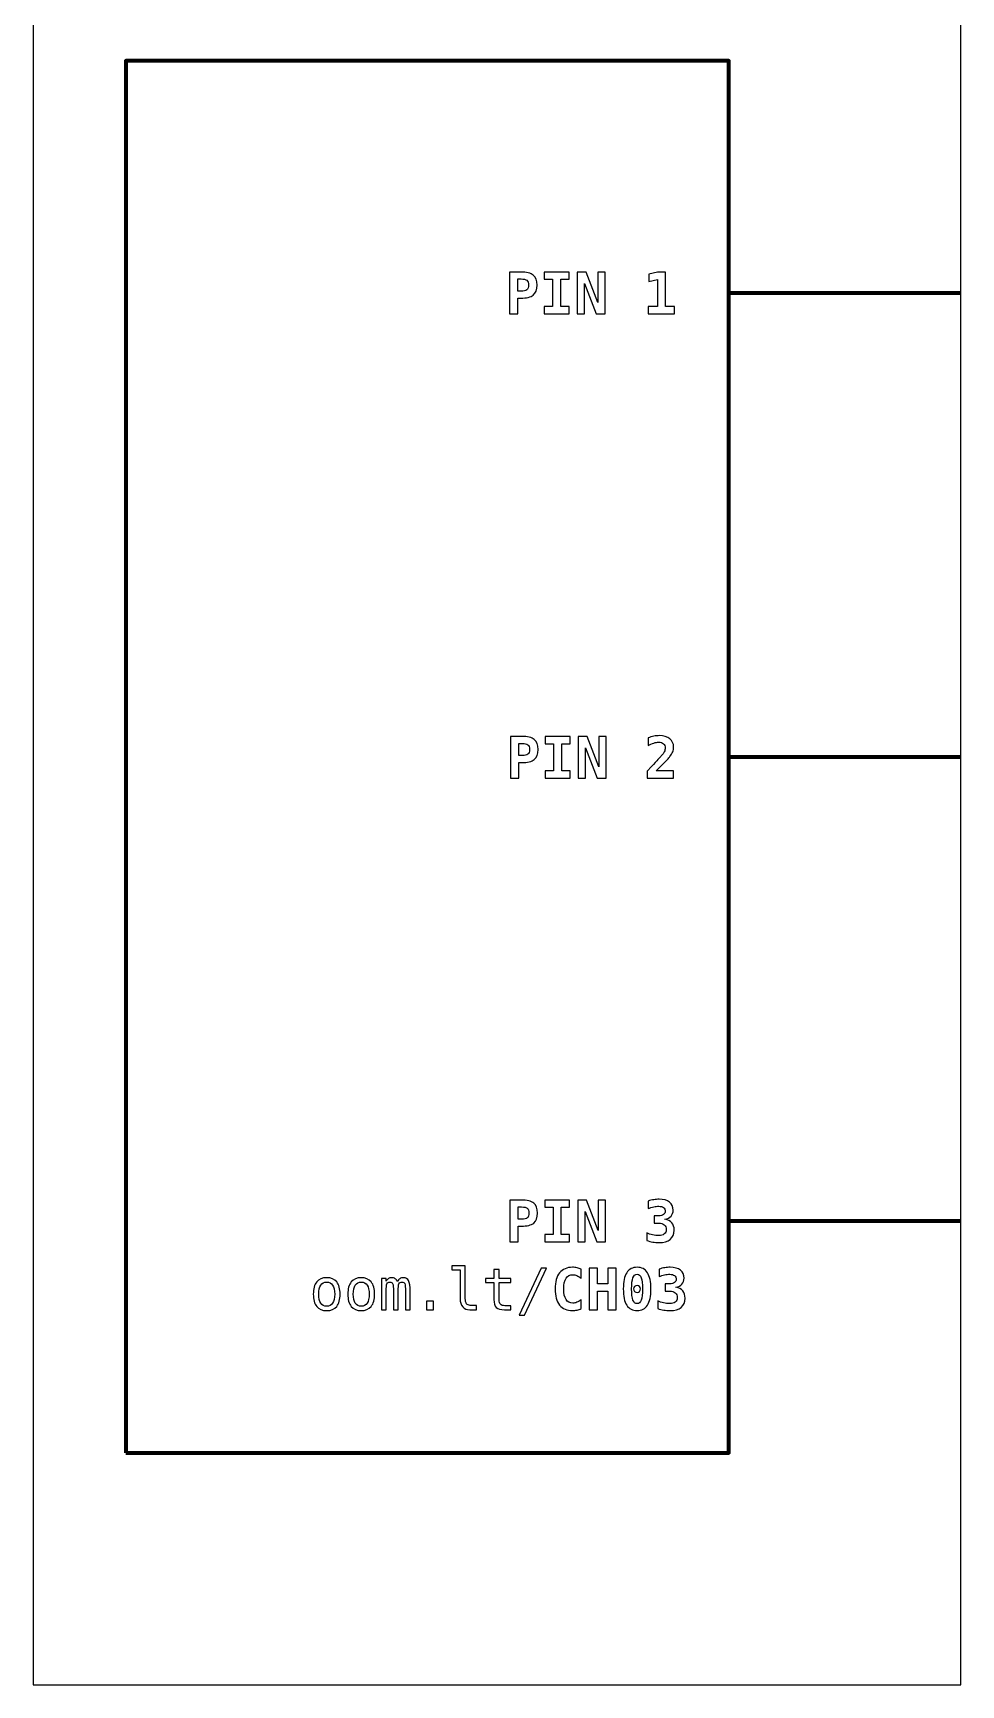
# Model space of a CAD drawing. Header units: centimetres. Extents: x -11.5 to -9.5, y -16.85 to -10.85.
# Drawn here: x -11.5 to -9.5, y -16.85 to -13.29 of the extents above; entities that cross this region are included whole.
import ezdxf

# ---------------------------------------------------------------- set-up
doc = ezdxf.new("R2010")
doc.units = ezdxf.units.CM
doc.header["$MEASUREMENT"] = 0
doc.layers.add('Layer 1', color=7, linetype='Continuous')

msp = doc.modelspace()

# ---------------------------------------------------------------- linework, layer by layer
at = {"layer": 'Layer 1', "color": 7}
msp.add_lwpolyline([(-11.5, -16.85), (-9.5, -16.85), (-9.5, -10.85), (-11.5, -10.85), (-11.5, -16.85)], close=True, dxfattribs=at)
at = {"layer": 'Layer 1', "color": 7, "lineweight": 100}
msp.add_lwpolyline([(-11.3, -16.35), (-10, -16.35), (-10, -13.35), (-11.3, -13.35), (-11.3, -16.35)], close=True, dxfattribs=at)
at = {"layer": 'Layer 1', "color": 250}
for points, knots in [([(-10.47311, -13.80498), (-10.47311, -13.80498), (-10.44868, -13.80498), (-10.44868, -13.80498), (-10.44868, -13.80498), (-10.43627, -13.80498), (-10.42734, -13.80718), (-10.42189, -13.81161), (-10.42189, -13.81161), (-10.41643, -13.81603), (-10.41372, -13.82321), (-10.41372, -13.83313), (-10.41372, -13.83313), (-10.41372, -13.84305), (-10.41643, -13.85023), (-10.42189, -13.85466), (-10.42189, -13.85466), (-10.42734, -13.85908), (-10.43627, -13.86128), (-10.44868, -13.86128), (-10.44868, -13.86128), (-10.44868, -13.86128), (-10.45533, -13.86128), (-10.45533, -13.86128), (-10.45533, -13.86128), (-10.45533, -13.86128), (-10.45533, -13.89499), (-10.45533, -13.89499), (-10.45533, -13.89499), (-10.45533, -13.89499), (-10.47311, -13.89499), (-10.47311, -13.89499), (-10.47311, -13.89499), (-10.47311, -13.89499), (-10.47311, -13.80498), (-10.47311, -13.80498)], [0, 0, 0, 0, 0.1111111, 0.1111111, 0.1111111, 0.1111111, 0.2222222, 0.2222222, 0.2222222, 0.2222222, 0.3333333, 0.3333333, 0.3333333, 0.3333333, 0.4444444, 0.4444444, 0.4444444, 0.4444444, 0.5555556, 0.5555556, 0.5555556, 0.5555556, 0.6666667, 0.6666667, 0.6666667, 0.6666667, 0.7777778, 0.7777778, 0.7777778, 0.7777778, 0.8888889, 0.8888889, 0.8888889, 0.8888889, 1, 1, 1, 1]), ([(-10.39818, -13.82066), (-10.39818, -13.82066), (-10.39818, -13.80498), (-10.39818, -13.80498), (-10.39818, -13.80498), (-10.39818, -13.80498), (-10.34459, -13.80498), (-10.34459, -13.80498), (-10.34459, -13.80498), (-10.34459, -13.80498), (-10.34459, -13.82066), (-10.34459, -13.82066), (-10.34459, -13.82066), (-10.34459, -13.82066), (-10.3625, -13.82066), (-10.3625, -13.82066), (-10.3625, -13.82066), (-10.3625, -13.82066), (-10.3625, -13.87931), (-10.3625, -13.87931), (-10.3625, -13.87931), (-10.3625, -13.87931), (-10.34459, -13.87931), (-10.34459, -13.87931), (-10.34459, -13.87931), (-10.34459, -13.87931), (-10.34459, -13.89499), (-10.34459, -13.89499), (-10.34459, -13.89499), (-10.34459, -13.89499), (-10.39818, -13.89499), (-10.39818, -13.89499), (-10.39818, -13.89499), (-10.39818, -13.89499), (-10.39818, -13.87931), (-10.39818, -13.87931), (-10.39818, -13.87931), (-10.39818, -13.87931), (-10.38028, -13.87931), (-10.38028, -13.87931), (-10.38028, -13.87931), (-10.38028, -13.87931), (-10.38028, -13.82066), (-10.38028, -13.82066), (-10.38028, -13.82066), (-10.38028, -13.82066), (-10.39818, -13.82066), (-10.39818, -13.82066)], [0, 0, 0, 0, 0.0833333, 0.0833333, 0.0833333, 0.0833333, 0.1666667, 0.1666667, 0.1666667, 0.1666667, 0.25, 0.25, 0.25, 0.25, 0.3333333, 0.3333333, 0.3333333, 0.3333333, 0.4166667, 0.4166667, 0.4166667, 0.4166667, 0.5, 0.5, 0.5, 0.5, 0.5833333, 0.5833333, 0.5833333, 0.5833333, 0.6666667, 0.6666667, 0.6666667, 0.6666667, 0.75, 0.75, 0.75, 0.75, 0.8333333, 0.8333333, 0.8333333, 0.8333333, 0.9166667, 0.9166667, 0.9166667, 0.9166667, 1, 1, 1, 1]), ([(-10.32704, -13.80498), (-10.32704, -13.80498), (-10.30792, -13.80498), (-10.30792, -13.80498), (-10.30792, -13.80498), (-10.30792, -13.80498), (-10.28286, -13.8704), (-10.28286, -13.8704), (-10.28286, -13.8704), (-10.28286, -13.8704), (-10.28286, -13.80498), (-10.28286, -13.80498), (-10.28286, -13.80498), (-10.28286, -13.80498), (-10.26718, -13.80498), (-10.26718, -13.80498), (-10.26718, -13.80498), (-10.26718, -13.80498), (-10.26718, -13.89499), (-10.26718, -13.89499), (-10.26718, -13.89499), (-10.26718, -13.89499), (-10.28617, -13.89499), (-10.28617, -13.89499), (-10.28617, -13.89499), (-10.28617, -13.89499), (-10.31136, -13.82957), (-10.31136, -13.82957), (-10.31136, -13.82957), (-10.31136, -13.82957), (-10.31136, -13.89499), (-10.31136, -13.89499), (-10.31136, -13.89499), (-10.31136, -13.89499), (-10.32704, -13.89499), (-10.32704, -13.89499), (-10.32704, -13.89499), (-10.32704, -13.89499), (-10.32704, -13.80498), (-10.32704, -13.80498)], [0, 0, 0, 0, 0.1, 0.1, 0.1, 0.1, 0.2, 0.2, 0.2, 0.2, 0.3, 0.3, 0.3, 0.3, 0.4, 0.4, 0.4, 0.4, 0.5, 0.5, 0.5, 0.5, 0.6, 0.6, 0.6, 0.6, 0.7, 0.7, 0.7, 0.7, 0.8, 0.8, 0.8, 0.8, 0.9, 0.9, 0.9, 0.9, 1, 1, 1, 1]), ([(-10.17422, -13.87931), (-10.17422, -13.87931), (-10.15432, -13.87931), (-10.15432, -13.87931), (-10.15432, -13.87931), (-10.15432, -13.87931), (-10.15432, -13.82089), (-10.15432, -13.82089), (-10.15432, -13.82089), (-10.15432, -13.82089), (-10.17282, -13.82548), (-10.17282, -13.82548), (-10.17282, -13.82548), (-10.17282, -13.82548), (-10.17282, -13.80945), (-10.17282, -13.80945), (-10.17282, -13.80945), (-10.17282, -13.80945), (-10.1542, -13.80498), (-10.1542, -13.80498), (-10.1542, -13.80498), (-10.1542, -13.80498), (-10.13702, -13.80498), (-10.13702, -13.80498), (-10.13702, -13.80498), (-10.13702, -13.80498), (-10.13702, -13.87931), (-10.13702, -13.87931), (-10.13702, -13.87931), (-10.13702, -13.87931), (-10.11712, -13.87931), (-10.11712, -13.87931), (-10.11712, -13.87931), (-10.11712, -13.87931), (-10.11712, -13.89499), (-10.11712, -13.89499), (-10.11712, -13.89499), (-10.11712, -13.89499), (-10.17422, -13.89499), (-10.17422, -13.89499), (-10.17422, -13.89499), (-10.17422, -13.89499), (-10.17422, -13.87931), (-10.17422, -13.87931)], [0, 0, 0, 0, 0.0909091, 0.0909091, 0.0909091, 0.0909091, 0.1818182, 0.1818182, 0.1818182, 0.1818182, 0.2727273, 0.2727273, 0.2727273, 0.2727273, 0.3636364, 0.3636364, 0.3636364, 0.3636364, 0.4545455, 0.4545455, 0.4545455, 0.4545455, 0.5454545, 0.5454545, 0.5454545, 0.5454545, 0.6363636, 0.6363636, 0.6363636, 0.6363636, 0.7272727, 0.7272727, 0.7272727, 0.7272727, 0.8181818, 0.8181818, 0.8181818, 0.8181818, 0.9090909, 0.9090909, 0.9090909, 0.9090909, 1, 1, 1, 1]), ([(-10.45533, -13.81994), (-10.45533, -13.81994), (-10.45533, -13.84632), (-10.45533, -13.84632), (-10.45533, -13.84632), (-10.45533, -13.84632), (-10.44802, -13.84632), (-10.44802, -13.84632), (-10.44802, -13.84632), (-10.4422, -13.84632), (-10.4381, -13.84533), (-10.43576, -13.84338), (-10.43576, -13.84338), (-10.43339, -13.8414), (-10.43222, -13.83799), (-10.43222, -13.83313), (-10.43222, -13.83313), (-10.43222, -13.82828), (-10.43339, -13.82486), (-10.43576, -13.82288), (-10.43576, -13.82288), (-10.4381, -13.82093), (-10.4422, -13.81994), (-10.44802, -13.81994), (-10.44802, -13.81994), (-10.44802, -13.81994), (-10.45533, -13.81994), (-10.45533, -13.81994)], [0, 0, 0, 0, 0.1428571, 0.1428571, 0.1428571, 0.1428571, 0.2857143, 0.2857143, 0.2857143, 0.2857143, 0.4285714, 0.4285714, 0.4285714, 0.4285714, 0.5714286, 0.5714286, 0.5714286, 0.5714286, 0.7142857, 0.7142857, 0.7142857, 0.7142857, 0.8571429, 0.8571429, 0.8571429, 0.8571429, 1, 1, 1, 1]), ([(-10.47093, -14.80581), (-10.47093, -14.80581), (-10.4465, -14.80581), (-10.4465, -14.80581), (-10.4465, -14.80581), (-10.43409, -14.80581), (-10.42516, -14.80801), (-10.41971, -14.81244), (-10.41971, -14.81244), (-10.41425, -14.81686), (-10.41154, -14.82404), (-10.41154, -14.83396), (-10.41154, -14.83396), (-10.41154, -14.84388), (-10.41425, -14.85106), (-10.41971, -14.85549), (-10.41971, -14.85549), (-10.42516, -14.85991), (-10.43409, -14.86211), (-10.4465, -14.86211), (-10.4465, -14.86211), (-10.4465, -14.86211), (-10.45315, -14.86211), (-10.45315, -14.86211), (-10.45315, -14.86211), (-10.45315, -14.86211), (-10.45315, -14.89582), (-10.45315, -14.89582), (-10.45315, -14.89582), (-10.45315, -14.89582), (-10.47093, -14.89582), (-10.47093, -14.89582), (-10.47093, -14.89582), (-10.47093, -14.89582), (-10.47093, -14.80581), (-10.47093, -14.80581)], [0, 0, 0, 0, 0.1111111, 0.1111111, 0.1111111, 0.1111111, 0.2222222, 0.2222222, 0.2222222, 0.2222222, 0.3333333, 0.3333333, 0.3333333, 0.3333333, 0.4444444, 0.4444444, 0.4444444, 0.4444444, 0.5555556, 0.5555556, 0.5555556, 0.5555556, 0.6666667, 0.6666667, 0.6666667, 0.6666667, 0.7777778, 0.7777778, 0.7777778, 0.7777778, 0.8888889, 0.8888889, 0.8888889, 0.8888889, 1, 1, 1, 1]), ([(-10.396, -14.82149), (-10.396, -14.82149), (-10.396, -14.80581), (-10.396, -14.80581), (-10.396, -14.80581), (-10.396, -14.80581), (-10.34241, -14.80581), (-10.34241, -14.80581), (-10.34241, -14.80581), (-10.34241, -14.80581), (-10.34241, -14.82149), (-10.34241, -14.82149), (-10.34241, -14.82149), (-10.34241, -14.82149), (-10.36032, -14.82149), (-10.36032, -14.82149), (-10.36032, -14.82149), (-10.36032, -14.82149), (-10.36032, -14.88014), (-10.36032, -14.88014), (-10.36032, -14.88014), (-10.36032, -14.88014), (-10.34241, -14.88014), (-10.34241, -14.88014), (-10.34241, -14.88014), (-10.34241, -14.88014), (-10.34241, -14.89582), (-10.34241, -14.89582), (-10.34241, -14.89582), (-10.34241, -14.89582), (-10.396, -14.89582), (-10.396, -14.89582), (-10.396, -14.89582), (-10.396, -14.89582), (-10.396, -14.88014), (-10.396, -14.88014), (-10.396, -14.88014), (-10.396, -14.88014), (-10.3781, -14.88014), (-10.3781, -14.88014), (-10.3781, -14.88014), (-10.3781, -14.88014), (-10.3781, -14.82149), (-10.3781, -14.82149), (-10.3781, -14.82149), (-10.3781, -14.82149), (-10.396, -14.82149), (-10.396, -14.82149)], [0, 0, 0, 0, 0.0833333, 0.0833333, 0.0833333, 0.0833333, 0.1666667, 0.1666667, 0.1666667, 0.1666667, 0.25, 0.25, 0.25, 0.25, 0.3333333, 0.3333333, 0.3333333, 0.3333333, 0.4166667, 0.4166667, 0.4166667, 0.4166667, 0.5, 0.5, 0.5, 0.5, 0.5833333, 0.5833333, 0.5833333, 0.5833333, 0.6666667, 0.6666667, 0.6666667, 0.6666667, 0.75, 0.75, 0.75, 0.75, 0.8333333, 0.8333333, 0.8333333, 0.8333333, 0.9166667, 0.9166667, 0.9166667, 0.9166667, 1, 1, 1, 1]), ([(-10.32486, -14.80581), (-10.32486, -14.80581), (-10.30574, -14.80581), (-10.30574, -14.80581), (-10.30574, -14.80581), (-10.30574, -14.80581), (-10.28068, -14.87123), (-10.28068, -14.87123), (-10.28068, -14.87123), (-10.28068, -14.87123), (-10.28068, -14.80581), (-10.28068, -14.80581), (-10.28068, -14.80581), (-10.28068, -14.80581), (-10.265, -14.80581), (-10.265, -14.80581), (-10.265, -14.80581), (-10.265, -14.80581), (-10.265, -14.89582), (-10.265, -14.89582), (-10.265, -14.89582), (-10.265, -14.89582), (-10.28399, -14.89582), (-10.28399, -14.89582), (-10.28399, -14.89582), (-10.28399, -14.89582), (-10.30918, -14.8304), (-10.30918, -14.8304), (-10.30918, -14.8304), (-10.30918, -14.8304), (-10.30918, -14.89582), (-10.30918, -14.89582), (-10.30918, -14.89582), (-10.30918, -14.89582), (-10.32486, -14.89582), (-10.32486, -14.89582), (-10.32486, -14.89582), (-10.32486, -14.89582), (-10.32486, -14.80581), (-10.32486, -14.80581)], [0, 0, 0, 0, 0.1, 0.1, 0.1, 0.1, 0.2, 0.2, 0.2, 0.2, 0.3, 0.3, 0.3, 0.3, 0.4, 0.4, 0.4, 0.4, 0.5, 0.5, 0.5, 0.5, 0.6, 0.6, 0.6, 0.6, 0.7, 0.7, 0.7, 0.7, 0.8, 0.8, 0.8, 0.8, 0.9, 0.9, 0.9, 0.9, 1, 1, 1, 1]), ([(-10.15722, -14.88014), (-10.15722, -14.88014), (-10.1193, -14.88014), (-10.1193, -14.88014), (-10.1193, -14.88014), (-10.1193, -14.88014), (-10.1193, -14.89582), (-10.1193, -14.89582), (-10.1193, -14.89582), (-10.1193, -14.89582), (-10.17645, -14.89582), (-10.17645, -14.89582), (-10.17645, -14.89582), (-10.17645, -14.89582), (-10.17645, -14.88061), (-10.17645, -14.88061), (-10.17645, -14.88061), (-10.17645, -14.88061), (-10.16679, -14.87039), (-10.16679, -14.87039), (-10.16679, -14.87039), (-10.15535, -14.8582), (-10.1484, -14.85071), (-10.14595, -14.84789), (-10.14595, -14.84789), (-10.14294, -14.84444), (-10.14076, -14.84137), (-10.13945, -14.83869), (-10.13945, -14.83869), (-10.13811, -14.83602), (-10.13745, -14.83339), (-10.13745, -14.83077), (-10.13745, -14.83077), (-10.13745, -14.82676), (-10.13866, -14.82365), (-10.14109, -14.82147), (-10.14109, -14.82147), (-10.14352, -14.81927), (-10.14698, -14.81818), (-10.15142, -14.81818), (-10.15142, -14.81818), (-10.15461, -14.81818), (-10.15817, -14.81882), (-10.16212, -14.82007), (-10.16212, -14.82007), (-10.16609, -14.82135), (-10.17021, -14.82318), (-10.17451, -14.82559), (-10.17451, -14.82559), (-10.17451, -14.82559), (-10.17451, -14.809), (-10.17451, -14.809), (-10.17451, -14.809), (-10.17021, -14.80744), (-10.16601, -14.80624), (-10.16188, -14.80542), (-10.16188, -14.80542), (-10.15776, -14.8046), (-10.15381, -14.80418), (-10.15004, -14.80418), (-10.15004, -14.80418), (-10.14052, -14.80418), (-10.13302, -14.80641), (-10.12759, -14.81085), (-10.12759, -14.81085), (-10.12214, -14.81528), (-10.11942, -14.82135), (-10.11942, -14.82902), (-10.11942, -14.82902), (-10.11942, -14.83256), (-10.12002, -14.83588), (-10.12119, -14.83896), (-10.12119, -14.83896), (-10.12239, -14.84207), (-10.12442, -14.84551), (-10.12732, -14.84927), (-10.12732, -14.84927), (-10.12944, -14.85201), (-10.13529, -14.85816), (-10.14486, -14.86773), (-10.14486, -14.86773), (-10.15004, -14.8729), (-10.15416, -14.87705), (-10.15722, -14.88014)], [0, 0, 0, 0, 0.047619, 0.047619, 0.047619, 0.047619, 0.0952381, 0.0952381, 0.0952381, 0.0952381, 0.1428571, 0.1428571, 0.1428571, 0.1428571, 0.1904762, 0.1904762, 0.1904762, 0.1904762, 0.2380952, 0.2380952, 0.2380952, 0.2380952, 0.2857143, 0.2857143, 0.2857143, 0.2857143, 0.3333333, 0.3333333, 0.3333333, 0.3333333, 0.3809524, 0.3809524, 0.3809524, 0.3809524, 0.4285714, 0.4285714, 0.4285714, 0.4285714, 0.4761905, 0.4761905, 0.4761905, 0.4761905, 0.5238095, 0.5238095, 0.5238095, 0.5238095, 0.5714286, 0.5714286, 0.5714286, 0.5714286, 0.6190476, 0.6190476, 0.6190476, 0.6190476, 0.6666667, 0.6666667, 0.6666667, 0.6666667, 0.7142857, 0.7142857, 0.7142857, 0.7142857, 0.7619048, 0.7619048, 0.7619048, 0.7619048, 0.8095238, 0.8095238, 0.8095238, 0.8095238, 0.8571429, 0.8571429, 0.8571429, 0.8571429, 0.9047619, 0.9047619, 0.9047619, 0.9047619, 0.952381, 0.952381, 0.952381, 0.952381, 1, 1, 1, 1]), ([(-10.45315, -14.82077), (-10.45315, -14.82077), (-10.45315, -14.84715), (-10.45315, -14.84715), (-10.45315, -14.84715), (-10.45315, -14.84715), (-10.44584, -14.84715), (-10.44584, -14.84715), (-10.44584, -14.84715), (-10.44002, -14.84715), (-10.43592, -14.84616), (-10.43358, -14.84421), (-10.43358, -14.84421), (-10.43121, -14.84223), (-10.43004, -14.83882), (-10.43004, -14.83396), (-10.43004, -14.83396), (-10.43004, -14.82911), (-10.43121, -14.82569), (-10.43358, -14.82371), (-10.43358, -14.82371), (-10.43592, -14.82176), (-10.44002, -14.82077), (-10.44584, -14.82077), (-10.44584, -14.82077), (-10.44584, -14.82077), (-10.45315, -14.82077), (-10.45315, -14.82077)], [0, 0, 0, 0, 0.1428571, 0.1428571, 0.1428571, 0.1428571, 0.2857143, 0.2857143, 0.2857143, 0.2857143, 0.4285714, 0.4285714, 0.4285714, 0.4285714, 0.5714286, 0.5714286, 0.5714286, 0.5714286, 0.7142857, 0.7142857, 0.7142857, 0.7142857, 0.8571429, 0.8571429, 0.8571429, 0.8571429, 1, 1, 1, 1]), ([(-10.47204, -15.80492), (-10.47204, -15.80492), (-10.44761, -15.80492), (-10.44761, -15.80492), (-10.44761, -15.80492), (-10.4352, -15.80492), (-10.42627, -15.80712), (-10.42082, -15.81155), (-10.42082, -15.81155), (-10.41536, -15.81597), (-10.41265, -15.82315), (-10.41265, -15.83307), (-10.41265, -15.83307), (-10.41265, -15.84299), (-10.41536, -15.85017), (-10.42082, -15.8546), (-10.42082, -15.8546), (-10.42627, -15.85902), (-10.4352, -15.86122), (-10.44761, -15.86122), (-10.44761, -15.86122), (-10.44761, -15.86122), (-10.45426, -15.86122), (-10.45426, -15.86122), (-10.45426, -15.86122), (-10.45426, -15.86122), (-10.45426, -15.89493), (-10.45426, -15.89493), (-10.45426, -15.89493), (-10.45426, -15.89493), (-10.47204, -15.89493), (-10.47204, -15.89493), (-10.47204, -15.89493), (-10.47204, -15.89493), (-10.47204, -15.80492), (-10.47204, -15.80492)], [0, 0, 0, 0, 0.1111111, 0.1111111, 0.1111111, 0.1111111, 0.2222222, 0.2222222, 0.2222222, 0.2222222, 0.3333333, 0.3333333, 0.3333333, 0.3333333, 0.4444444, 0.4444444, 0.4444444, 0.4444444, 0.5555556, 0.5555556, 0.5555556, 0.5555556, 0.6666667, 0.6666667, 0.6666667, 0.6666667, 0.7777778, 0.7777778, 0.7777778, 0.7777778, 0.8888889, 0.8888889, 0.8888889, 0.8888889, 1, 1, 1, 1]), ([(-10.39711, -15.8206), (-10.39711, -15.8206), (-10.39711, -15.80492), (-10.39711, -15.80492), (-10.39711, -15.80492), (-10.39711, -15.80492), (-10.34352, -15.80492), (-10.34352, -15.80492), (-10.34352, -15.80492), (-10.34352, -15.80492), (-10.34352, -15.8206), (-10.34352, -15.8206), (-10.34352, -15.8206), (-10.34352, -15.8206), (-10.36143, -15.8206), (-10.36143, -15.8206), (-10.36143, -15.8206), (-10.36143, -15.8206), (-10.36143, -15.87925), (-10.36143, -15.87925), (-10.36143, -15.87925), (-10.36143, -15.87925), (-10.34352, -15.87925), (-10.34352, -15.87925), (-10.34352, -15.87925), (-10.34352, -15.87925), (-10.34352, -15.89493), (-10.34352, -15.89493), (-10.34352, -15.89493), (-10.34352, -15.89493), (-10.39711, -15.89493), (-10.39711, -15.89493), (-10.39711, -15.89493), (-10.39711, -15.89493), (-10.39711, -15.87925), (-10.39711, -15.87925), (-10.39711, -15.87925), (-10.39711, -15.87925), (-10.37921, -15.87925), (-10.37921, -15.87925), (-10.37921, -15.87925), (-10.37921, -15.87925), (-10.37921, -15.8206), (-10.37921, -15.8206), (-10.37921, -15.8206), (-10.37921, -15.8206), (-10.39711, -15.8206), (-10.39711, -15.8206)], [0, 0, 0, 0, 0.0833333, 0.0833333, 0.0833333, 0.0833333, 0.1666667, 0.1666667, 0.1666667, 0.1666667, 0.25, 0.25, 0.25, 0.25, 0.3333333, 0.3333333, 0.3333333, 0.3333333, 0.4166667, 0.4166667, 0.4166667, 0.4166667, 0.5, 0.5, 0.5, 0.5, 0.5833333, 0.5833333, 0.5833333, 0.5833333, 0.6666667, 0.6666667, 0.6666667, 0.6666667, 0.75, 0.75, 0.75, 0.75, 0.8333333, 0.8333333, 0.8333333, 0.8333333, 0.9166667, 0.9166667, 0.9166667, 0.9166667, 1, 1, 1, 1]), ([(-10.32597, -15.80492), (-10.32597, -15.80492), (-10.30685, -15.80492), (-10.30685, -15.80492), (-10.30685, -15.80492), (-10.30685, -15.80492), (-10.28179, -15.87034), (-10.28179, -15.87034), (-10.28179, -15.87034), (-10.28179, -15.87034), (-10.28179, -15.80492), (-10.28179, -15.80492), (-10.28179, -15.80492), (-10.28179, -15.80492), (-10.26611, -15.80492), (-10.26611, -15.80492), (-10.26611, -15.80492), (-10.26611, -15.80492), (-10.26611, -15.89493), (-10.26611, -15.89493), (-10.26611, -15.89493), (-10.26611, -15.89493), (-10.2851, -15.89493), (-10.2851, -15.89493), (-10.2851, -15.89493), (-10.2851, -15.89493), (-10.31029, -15.82951), (-10.31029, -15.82951), (-10.31029, -15.82951), (-10.31029, -15.82951), (-10.31029, -15.89493), (-10.31029, -15.89493), (-10.31029, -15.89493), (-10.31029, -15.89493), (-10.32597, -15.89493), (-10.32597, -15.89493), (-10.32597, -15.89493), (-10.32597, -15.89493), (-10.32597, -15.80492), (-10.32597, -15.80492)], [0, 0, 0, 0, 0.1, 0.1, 0.1, 0.1, 0.2, 0.2, 0.2, 0.2, 0.3, 0.3, 0.3, 0.3, 0.4, 0.4, 0.4, 0.4, 0.5, 0.5, 0.5, 0.5, 0.6, 0.6, 0.6, 0.6, 0.7, 0.7, 0.7, 0.7, 0.8, 0.8, 0.8, 0.8, 0.9, 0.9, 0.9, 0.9, 1, 1, 1, 1]), ([(-10.1514, -15.85466), (-10.1514, -15.85466), (-10.16093, -15.85466), (-10.16093, -15.85466), (-10.16093, -15.85466), (-10.16093, -15.85466), (-10.16093, -15.83898), (-10.16093, -15.83898), (-10.16093, -15.83898), (-10.16093, -15.83898), (-10.1514, -15.83898), (-10.1514, -15.83898), (-10.1514, -15.83898), (-10.147, -15.83898), (-10.14356, -15.83811), (-10.14113, -15.83636), (-10.14113, -15.83636), (-10.1387, -15.83461), (-10.13749, -15.83215), (-10.13749, -15.82898), (-10.13749, -15.82898), (-10.13749, -15.82564), (-10.1387, -15.82303), (-10.14113, -15.82116), (-10.14113, -15.82116), (-10.14356, -15.81928), (-10.147, -15.81836), (-10.1514, -15.81836), (-10.1514, -15.81836), (-10.15477, -15.81836), (-10.1584, -15.81879), (-10.16224, -15.81963), (-10.16224, -15.81963), (-10.16611, -15.82048), (-10.17011, -15.82171), (-10.17424, -15.82332), (-10.17424, -15.82332), (-10.17424, -15.82332), (-10.17424, -15.80716), (-10.17424, -15.80716), (-10.17424, -15.80716), (-10.17011, -15.80591), (-10.16603, -15.80496), (-10.16202, -15.80428), (-10.16202, -15.80428), (-10.15799, -15.80362), (-10.15414, -15.80329), (-10.15043, -15.80329), (-10.15043, -15.80329), (-10.14095, -15.80329), (-10.13356, -15.80537), (-10.12827, -15.80951), (-10.12827, -15.80951), (-10.12296, -15.81365), (-10.12031, -15.81935), (-10.12031, -15.82663), (-10.12031, -15.82663), (-10.12031, -15.83196), (-10.12183, -15.83634), (-10.1249, -15.83974), (-10.1249, -15.83974), (-10.12794, -15.84313), (-10.1323, -15.84536), (-10.13796, -15.84639), (-10.13796, -15.84639), (-10.13154, -15.84752), (-10.12662, -15.85009), (-10.12325, -15.85408), (-10.12325, -15.85408), (-10.11987, -15.85807), (-10.11819, -15.86334), (-10.11819, -15.86985), (-10.11819, -15.86985), (-10.11819, -15.87857), (-10.12099, -15.88522), (-10.12656, -15.88981), (-10.12656, -15.88981), (-10.13216, -15.89439), (-10.14027, -15.89668), (-10.15093, -15.89668), (-10.15093, -15.89668), (-10.15545, -15.89668), (-10.15992, -15.89629), (-10.16432, -15.89553), (-10.16432, -15.89553), (-10.16873, -15.89477), (-10.17295, -15.89365), (-10.17696, -15.89221), (-10.17696, -15.89221), (-10.17696, -15.89221), (-10.17696, -15.87569), (-10.17696, -15.87569), (-10.17696, -15.87569), (-10.17317, -15.87758), (-10.1691, -15.87902), (-10.16471, -15.88001), (-10.16471, -15.88001), (-10.16035, -15.881), (-10.15574, -15.88149), (-10.15093, -15.88149), (-10.15093, -15.88149), (-10.14609, -15.88149), (-10.14228, -15.88038), (-10.13946, -15.87814), (-10.13946, -15.87814), (-10.13665, -15.87592), (-10.13525, -15.87291), (-10.13525, -15.86912), (-10.13525, -15.86912), (-10.13525, -15.86452), (-10.13665, -15.86093), (-10.13946, -15.85842), (-10.13946, -15.85842), (-10.14228, -15.85591), (-10.14626, -15.85466), (-10.1514, -15.85466)], [0, 0, 0, 0, 0.0344828, 0.0344828, 0.0344828, 0.0344828, 0.0689655, 0.0689655, 0.0689655, 0.0689655, 0.1034483, 0.1034483, 0.1034483, 0.1034483, 0.137931, 0.137931, 0.137931, 0.137931, 0.1724138, 0.1724138, 0.1724138, 0.1724138, 0.2068966, 0.2068966, 0.2068966, 0.2068966, 0.2413793, 0.2413793, 0.2413793, 0.2413793, 0.2758621, 0.2758621, 0.2758621, 0.2758621, 0.3103448, 0.3103448, 0.3103448, 0.3103448, 0.3448276, 0.3448276, 0.3448276, 0.3448276, 0.3793103, 0.3793103, 0.3793103, 0.3793103, 0.4137931, 0.4137931, 0.4137931, 0.4137931, 0.4482759, 0.4482759, 0.4482759, 0.4482759, 0.4827586, 0.4827586, 0.4827586, 0.4827586, 0.5172414, 0.5172414, 0.5172414, 0.5172414, 0.5517241, 0.5517241, 0.5517241, 0.5517241, 0.5862069, 0.5862069, 0.5862069, 0.5862069, 0.6206897, 0.6206897, 0.6206897, 0.6206897, 0.6551724, 0.6551724, 0.6551724, 0.6551724, 0.6896552, 0.6896552, 0.6896552, 0.6896552, 0.7241379, 0.7241379, 0.7241379, 0.7241379, 0.7586207, 0.7586207, 0.7586207, 0.7586207, 0.7931034, 0.7931034, 0.7931034, 0.7931034, 0.8275862, 0.8275862, 0.8275862, 0.8275862, 0.862069, 0.862069, 0.862069, 0.862069, 0.8965517, 0.8965517, 0.8965517, 0.8965517, 0.9310345, 0.9310345, 0.9310345, 0.9310345, 0.9655172, 0.9655172, 0.9655172, 0.9655172, 1, 1, 1, 1]), ([(-10.45426, -15.81988), (-10.45426, -15.81988), (-10.45426, -15.84626), (-10.45426, -15.84626), (-10.45426, -15.84626), (-10.45426, -15.84626), (-10.44695, -15.84626), (-10.44695, -15.84626), (-10.44695, -15.84626), (-10.44113, -15.84626), (-10.43703, -15.84527), (-10.43469, -15.84332), (-10.43469, -15.84332), (-10.43232, -15.84134), (-10.43115, -15.83793), (-10.43115, -15.83307), (-10.43115, -15.83307), (-10.43115, -15.82822), (-10.43232, -15.8248), (-10.43469, -15.82282), (-10.43469, -15.82282), (-10.43703, -15.82087), (-10.44113, -15.81988), (-10.44695, -15.81988), (-10.44695, -15.81988), (-10.44695, -15.81988), (-10.45426, -15.81988), (-10.45426, -15.81988)], [0, 0, 0, 0, 0.1428571, 0.1428571, 0.1428571, 0.1428571, 0.2857143, 0.2857143, 0.2857143, 0.2857143, 0.4285714, 0.4285714, 0.4285714, 0.4285714, 0.5714286, 0.5714286, 0.5714286, 0.5714286, 0.7142857, 0.7142857, 0.7142857, 0.7142857, 0.8571429, 0.8571429, 0.8571429, 0.8571429, 1, 1, 1, 1]), ([(-10.56834, -16.01704), (-10.56834, -16.02202), (-10.56743, -16.02577), (-10.5656, -16.0283), (-10.5656, -16.0283), (-10.56377, -16.03083), (-10.56107, -16.03211), (-10.55749, -16.03211), (-10.55749, -16.03211), (-10.55749, -16.03211), (-10.54453, -16.03211), (-10.54453, -16.03211), (-10.54453, -16.03211), (-10.54453, -16.03211), (-10.54453, -16.04151), (-10.54453, -16.04151), (-10.54453, -16.04151), (-10.54453, -16.04151), (-10.55856, -16.04151), (-10.55856, -16.04151), (-10.55856, -16.04151), (-10.56521, -16.04151), (-10.57033, -16.03937), (-10.57398, -16.03511), (-10.57398, -16.03511), (-10.57762, -16.03085), (-10.57943, -16.02482), (-10.57943, -16.01704), (-10.57943, -16.01704), (-10.57943, -16.01704), (-10.57943, -15.95572), (-10.57943, -15.95572), (-10.57943, -15.95572), (-10.57943, -15.95572), (-10.59721, -15.95572), (-10.59721, -15.95572), (-10.59721, -15.95572), (-10.59721, -15.95572), (-10.59721, -15.94703), (-10.59721, -15.94703), (-10.59721, -15.94703), (-10.59721, -15.94703), (-10.56834, -15.94703), (-10.56834, -15.94703), (-10.56834, -15.94703), (-10.56834, -15.94703), (-10.56834, -16.01704), (-10.56834, -16.01704)], [0, 0, 0, 0, 0.0833333, 0.0833333, 0.0833333, 0.0833333, 0.1666667, 0.1666667, 0.1666667, 0.1666667, 0.25, 0.25, 0.25, 0.25, 0.3333333, 0.3333333, 0.3333333, 0.3333333, 0.4166667, 0.4166667, 0.4166667, 0.4166667, 0.5, 0.5, 0.5, 0.5, 0.5833333, 0.5833333, 0.5833333, 0.5833333, 0.6666667, 0.6666667, 0.6666667, 0.6666667, 0.75, 0.75, 0.75, 0.75, 0.8333333, 0.8333333, 0.8333333, 0.8333333, 0.9166667, 0.9166667, 0.9166667, 0.9166667, 1, 1, 1, 1]), ([(-10.86704, -15.97237), (-10.85767, -15.97237), (-10.85051, -15.97539), (-10.84555, -15.98146), (-10.84555, -15.98146), (-10.84059, -15.98753), (-10.8381, -15.99632), (-10.8381, -16.0078), (-10.8381, -16.0078), (-10.8381, -16.01935), (-10.84057, -16.02813), (-10.84551, -16.03418), (-10.84551, -16.03418), (-10.85047, -16.04023), (-10.85763, -16.04326), (-10.86704, -16.04326), (-10.86704, -16.04326), (-10.87642, -16.04326), (-10.88356, -16.04023), (-10.88852, -16.03418), (-10.88852, -16.03418), (-10.89346, -16.02813), (-10.89593, -16.01935), (-10.89593, -16.0078), (-10.89593, -16.0078), (-10.89593, -15.99632), (-10.89346, -15.98753), (-10.88852, -15.98146), (-10.88852, -15.98146), (-10.88356, -15.97539), (-10.87642, -15.97237), (-10.86704, -15.97237)], [0, 0, 0, 0, 0.125, 0.125, 0.125, 0.125, 0.25, 0.25, 0.25, 0.25, 0.375, 0.375, 0.375, 0.375, 0.5, 0.5, 0.5, 0.5, 0.625, 0.625, 0.625, 0.625, 0.75, 0.75, 0.75, 0.75, 0.875, 0.875, 0.875, 0.875, 1, 1, 1, 1]), ([(-10.86704, -15.98177), (-10.87267, -15.98177), (-10.87693, -15.98395), (-10.87984, -15.98834), (-10.87984, -15.98834), (-10.88274, -15.99272), (-10.88418, -15.99922), (-10.88418, -16.0078), (-10.88418, -16.0078), (-10.88418, -16.01636), (-10.88274, -16.02285), (-10.87984, -16.02725), (-10.87984, -16.02725), (-10.87693, -16.03165), (-10.87267, -16.03385), (-10.86704, -16.03385), (-10.86704, -16.03385), (-10.86138, -16.03385), (-10.8571, -16.03165), (-10.8542, -16.02725), (-10.8542, -16.02725), (-10.85129, -16.02285), (-10.84985, -16.01636), (-10.84985, -16.0078), (-10.84985, -16.0078), (-10.84985, -15.99922), (-10.85129, -15.99272), (-10.8542, -15.98834), (-10.8542, -15.98834), (-10.8571, -15.98395), (-10.86138, -15.98177), (-10.86704, -15.98177)], [0, 0, 0, 0, 0.125, 0.125, 0.125, 0.125, 0.25, 0.25, 0.25, 0.25, 0.375, 0.375, 0.375, 0.375, 0.5, 0.5, 0.5, 0.5, 0.625, 0.625, 0.625, 0.625, 0.75, 0.75, 0.75, 0.75, 0.875, 0.875, 0.875, 0.875, 1, 1, 1, 1]), ([(-10.79271, -15.97237), (-10.78334, -15.97237), (-10.77618, -15.97539), (-10.77122, -15.98146), (-10.77122, -15.98146), (-10.76626, -15.98753), (-10.76377, -15.99632), (-10.76377, -16.0078), (-10.76377, -16.0078), (-10.76377, -16.01935), (-10.76624, -16.02813), (-10.77118, -16.03418), (-10.77118, -16.03418), (-10.77614, -16.04023), (-10.7833, -16.04326), (-10.79271, -16.04326), (-10.79271, -16.04326), (-10.80209, -16.04326), (-10.80923, -16.04023), (-10.81419, -16.03418), (-10.81419, -16.03418), (-10.81913, -16.02813), (-10.8216, -16.01935), (-10.8216, -16.0078), (-10.8216, -16.0078), (-10.8216, -15.99632), (-10.81913, -15.98753), (-10.81419, -15.98146), (-10.81419, -15.98146), (-10.80923, -15.97539), (-10.80209, -15.97237), (-10.79271, -15.97237)], [0, 0, 0, 0, 0.125, 0.125, 0.125, 0.125, 0.25, 0.25, 0.25, 0.25, 0.375, 0.375, 0.375, 0.375, 0.5, 0.5, 0.5, 0.5, 0.625, 0.625, 0.625, 0.625, 0.75, 0.75, 0.75, 0.75, 0.875, 0.875, 0.875, 0.875, 1, 1, 1, 1]), ([(-10.79271, -15.98177), (-10.79834, -15.98177), (-10.8026, -15.98395), (-10.80551, -15.98834), (-10.80551, -15.98834), (-10.80841, -15.99272), (-10.80985, -15.99922), (-10.80985, -16.0078), (-10.80985, -16.0078), (-10.80985, -16.01636), (-10.80841, -16.02285), (-10.80551, -16.02725), (-10.80551, -16.02725), (-10.8026, -16.03165), (-10.79834, -16.03385), (-10.79271, -16.03385), (-10.79271, -16.03385), (-10.78705, -16.03385), (-10.78277, -16.03165), (-10.77987, -16.02725), (-10.77987, -16.02725), (-10.77696, -16.02285), (-10.77552, -16.01636), (-10.77552, -16.0078), (-10.77552, -16.0078), (-10.77552, -15.99922), (-10.77696, -15.99272), (-10.77987, -15.98834), (-10.77987, -15.98834), (-10.78277, -15.98395), (-10.78705, -15.98177), (-10.79271, -15.98177)], [0, 0, 0, 0, 0.125, 0.125, 0.125, 0.125, 0.25, 0.25, 0.25, 0.25, 0.375, 0.375, 0.375, 0.375, 0.5, 0.5, 0.5, 0.5, 0.625, 0.625, 0.625, 0.625, 0.75, 0.75, 0.75, 0.75, 0.875, 0.875, 0.875, 0.875, 1, 1, 1, 1]), ([(-10.71477, -15.98087), (-10.71342, -15.97796), (-10.71167, -15.97582), (-10.70955, -15.97445), (-10.70955, -15.97445), (-10.70745, -15.97307), (-10.7049, -15.97237), (-10.70193, -15.97237), (-10.70193, -15.97237), (-10.6965, -15.97237), (-10.69267, -15.97447), (-10.69045, -15.97866), (-10.69045, -15.97866), (-10.68821, -15.98286), (-10.6871, -15.99076), (-10.6871, -16.00239), (-10.6871, -16.00239), (-10.6871, -16.00239), (-10.6871, -16.04151), (-10.6871, -16.04151), (-10.6871, -16.04151), (-10.6871, -16.04151), (-10.69722, -16.04151), (-10.69722, -16.04151), (-10.69722, -16.04151), (-10.69722, -16.04151), (-10.69722, -16.00286), (-10.69722, -16.00286), (-10.69722, -16.00286), (-10.69722, -15.99334), (-10.69776, -15.98743), (-10.69883, -15.9851), (-10.69883, -15.9851), (-10.69988, -15.9828), (-10.70183, -15.98165), (-10.70465, -15.98165), (-10.70465, -15.98165), (-10.70786, -15.98165), (-10.71006, -15.98288), (-10.71126, -15.98535), (-10.71126, -15.98535), (-10.71243, -15.98782), (-10.71303, -15.99367), (-10.71303, -16.00286), (-10.71303, -16.00286), (-10.71303, -16.00286), (-10.71303, -16.04151), (-10.71303, -16.04151), (-10.71303, -16.04151), (-10.71303, -16.04151), (-10.72315, -16.04151), (-10.72315, -16.04151), (-10.72315, -16.04151), (-10.72315, -16.04151), (-10.72315, -16.00286), (-10.72315, -16.00286), (-10.72315, -16.00286), (-10.72315, -15.99321), (-10.72373, -15.98727), (-10.72488, -15.98502), (-10.72488, -15.98502), (-10.72601, -15.98278), (-10.72807, -15.98165), (-10.73105, -15.98165), (-10.73105, -15.98165), (-10.734, -15.98165), (-10.73603, -15.98288), (-10.73716, -15.98535), (-10.73716, -15.98535), (-10.73832, -15.98782), (-10.73889, -15.99367), (-10.73889, -16.00286), (-10.73889, -16.00286), (-10.73889, -16.00286), (-10.73889, -16.04151), (-10.73889, -16.04151), (-10.73889, -16.04151), (-10.73889, -16.04151), (-10.74896, -16.04151), (-10.74896, -16.04151), (-10.74896, -16.04151), (-10.74896, -16.04151), (-10.74896, -15.97399), (-10.74896, -15.97399), (-10.74896, -15.97399), (-10.74896, -15.97399), (-10.73889, -15.97399), (-10.73889, -15.97399), (-10.73889, -15.97399), (-10.73889, -15.97399), (-10.73889, -15.97977), (-10.73889, -15.97977), (-10.73889, -15.97977), (-10.73758, -15.97737), (-10.73591, -15.97554), (-10.73391, -15.97426), (-10.73391, -15.97426), (-10.73194, -15.973), (-10.72967, -15.97237), (-10.72714, -15.97237), (-10.72714, -15.97237), (-10.72408, -15.97237), (-10.72155, -15.97307), (-10.71951, -15.97447), (-10.71951, -15.97447), (-10.71747, -15.97589), (-10.71591, -15.97801), (-10.71477, -15.98087)], [0, 0, 0, 0, 0.037037, 0.037037, 0.037037, 0.037037, 0.0740741, 0.0740741, 0.0740741, 0.0740741, 0.1111111, 0.1111111, 0.1111111, 0.1111111, 0.1481481, 0.1481481, 0.1481481, 0.1481481, 0.1851852, 0.1851852, 0.1851852, 0.1851852, 0.2222222, 0.2222222, 0.2222222, 0.2222222, 0.2592593, 0.2592593, 0.2592593, 0.2592593, 0.2962963, 0.2962963, 0.2962963, 0.2962963, 0.3333333, 0.3333333, 0.3333333, 0.3333333, 0.3703704, 0.3703704, 0.3703704, 0.3703704, 0.4074074, 0.4074074, 0.4074074, 0.4074074, 0.4444444, 0.4444444, 0.4444444, 0.4444444, 0.4814815, 0.4814815, 0.4814815, 0.4814815, 0.5185185, 0.5185185, 0.5185185, 0.5185185, 0.5555556, 0.5555556, 0.5555556, 0.5555556, 0.5925926, 0.5925926, 0.5925926, 0.5925926, 0.6296296, 0.6296296, 0.6296296, 0.6296296, 0.6666667, 0.6666667, 0.6666667, 0.6666667, 0.7037037, 0.7037037, 0.7037037, 0.7037037, 0.7407407, 0.7407407, 0.7407407, 0.7407407, 0.7777778, 0.7777778, 0.7777778, 0.7777778, 0.8148148, 0.8148148, 0.8148148, 0.8148148, 0.8518519, 0.8518519, 0.8518519, 0.8518519, 0.8888889, 0.8888889, 0.8888889, 0.8888889, 0.9259259, 0.9259259, 0.9259259, 0.9259259, 0.962963, 0.962963, 0.962963, 0.962963, 1, 1, 1, 1]), ([(-10.49551, -15.95481), (-10.49551, -15.95481), (-10.49551, -15.97399), (-10.49551, -15.97399), (-10.49551, -15.97399), (-10.49551, -15.97399), (-10.4703, -15.97399), (-10.4703, -15.97399), (-10.4703, -15.97399), (-10.4703, -15.97399), (-10.4703, -15.98261), (-10.4703, -15.98261), (-10.4703, -15.98261), (-10.4703, -15.98261), (-10.49551, -15.98261), (-10.49551, -15.98261), (-10.49551, -15.98261), (-10.49551, -15.98261), (-10.49551, -16.01926), (-10.49551, -16.01926), (-10.49551, -16.01926), (-10.49551, -16.02424), (-10.49456, -16.02772), (-10.49267, -16.02968), (-10.49267, -16.02968), (-10.49078, -16.03165), (-10.48748, -16.03264), (-10.48279, -16.03264), (-10.48279, -16.03264), (-10.48279, -16.03264), (-10.4703, -16.03264), (-10.4703, -16.03264), (-10.4703, -16.03264), (-10.4703, -16.03264), (-10.4703, -16.04151), (-10.4703, -16.04151), (-10.4703, -16.04151), (-10.4703, -16.04151), (-10.48386, -16.04151), (-10.48386, -16.04151), (-10.48386, -16.04151), (-10.4922, -16.04151), (-10.49806, -16.03984), (-10.50148, -16.03651), (-10.50148, -16.03651), (-10.50489, -16.03318), (-10.5066, -16.02741), (-10.5066, -16.01926), (-10.5066, -16.01926), (-10.5066, -16.01926), (-10.5066, -15.98261), (-10.5066, -15.98261), (-10.5066, -15.98261), (-10.5066, -15.98261), (-10.52463, -15.98261), (-10.52463, -15.98261), (-10.52463, -15.98261), (-10.52463, -15.98261), (-10.52463, -15.97399), (-10.52463, -15.97399), (-10.52463, -15.97399), (-10.52463, -15.97399), (-10.5066, -15.97399), (-10.5066, -15.97399), (-10.5066, -15.97399), (-10.5066, -15.97399), (-10.5066, -15.95481), (-10.5066, -15.95481), (-10.5066, -15.95481), (-10.5066, -15.95481), (-10.49551, -15.95481), (-10.49551, -15.95481)], [0, 0, 0, 0, 0.0555556, 0.0555556, 0.0555556, 0.0555556, 0.1111111, 0.1111111, 0.1111111, 0.1111111, 0.1666667, 0.1666667, 0.1666667, 0.1666667, 0.2222222, 0.2222222, 0.2222222, 0.2222222, 0.2777778, 0.2777778, 0.2777778, 0.2777778, 0.3333333, 0.3333333, 0.3333333, 0.3333333, 0.3888889, 0.3888889, 0.3888889, 0.3888889, 0.4444444, 0.4444444, 0.4444444, 0.4444444, 0.5, 0.5, 0.5, 0.5, 0.5555556, 0.5555556, 0.5555556, 0.5555556, 0.6111111, 0.6111111, 0.6111111, 0.6111111, 0.6666667, 0.6666667, 0.6666667, 0.6666667, 0.7222222, 0.7222222, 0.7222222, 0.7222222, 0.7777778, 0.7777778, 0.7777778, 0.7777778, 0.8333333, 0.8333333, 0.8333333, 0.8333333, 0.8888889, 0.8888889, 0.8888889, 0.8888889, 0.9444444, 0.9444444, 0.9444444, 0.9444444, 1, 1, 1, 1]), ([(-10.40459, -15.9515), (-10.40459, -15.9515), (-10.39313, -15.9515), (-10.39313, -15.9515), (-10.39313, -15.9515), (-10.39313, -15.9515), (-10.44052, -16.05297), (-10.44052, -16.05297), (-10.44052, -16.05297), (-10.44052, -16.05297), (-10.45205, -16.05297), (-10.45205, -16.05297), (-10.45205, -16.05297), (-10.45205, -16.05297), (-10.40459, -15.9515), (-10.40459, -15.9515)], [0, 0, 0, 0, 0.25, 0.25, 0.25, 0.25, 0.5, 0.5, 0.5, 0.5, 0.75, 0.75, 0.75, 0.75, 1, 1, 1, 1]), ([(-10.3187, -16.03892), (-10.32152, -16.04036), (-10.32446, -16.04145), (-10.32757, -16.04217), (-10.32757, -16.04217), (-10.33065, -16.04289), (-10.33391, -16.04326), (-10.33732, -16.04326), (-10.33732, -16.04326), (-10.34946, -16.04326), (-10.35874, -16.03927), (-10.36512, -16.03126), (-10.36512, -16.03126), (-10.37152, -16.02326), (-10.37471, -16.01171), (-10.37471, -15.99659), (-10.37471, -15.99659), (-10.37471, -15.98144), (-10.37152, -15.96988), (-10.36512, -15.96187), (-10.36512, -15.96187), (-10.35874, -15.95387), (-10.34946, -15.94987), (-10.33732, -15.94987), (-10.33732, -15.94987), (-10.33391, -15.94987), (-10.33063, -15.95025), (-10.32751, -15.95097), (-10.32751, -15.95097), (-10.32436, -15.95169), (-10.32144, -15.95278), (-10.3187, -15.95422), (-10.3187, -15.95422), (-10.3187, -15.95422), (-10.3187, -15.97399), (-10.3187, -15.97399), (-10.3187, -15.97399), (-10.32174, -15.97117), (-10.32473, -15.96912), (-10.32759, -15.9678), (-10.32759, -15.9678), (-10.33047, -15.9665), (-10.33343, -15.96584), (-10.3365, -15.96584), (-10.3365, -15.96584), (-10.343, -15.96584), (-10.34792, -15.96844), (-10.35123, -15.9736), (-10.35123, -15.9736), (-10.35455, -15.97877), (-10.35621, -15.98642), (-10.35621, -15.99659), (-10.35621, -15.99659), (-10.35621, -16.00673), (-10.35455, -16.01437), (-10.35123, -16.01953), (-10.35123, -16.01953), (-10.34792, -16.0247), (-10.343, -16.02729), (-10.3365, -16.02729), (-10.3365, -16.02729), (-10.33343, -16.02729), (-10.33047, -16.02663), (-10.32759, -16.02534), (-10.32759, -16.02534), (-10.32473, -16.02402), (-10.32174, -16.02196), (-10.3187, -16.01914), (-10.3187, -16.01914), (-10.3187, -16.01914), (-10.3187, -16.03892), (-10.3187, -16.03892)], [0, 0, 0, 0, 0.0555556, 0.0555556, 0.0555556, 0.0555556, 0.1111111, 0.1111111, 0.1111111, 0.1111111, 0.1666667, 0.1666667, 0.1666667, 0.1666667, 0.2222222, 0.2222222, 0.2222222, 0.2222222, 0.2777778, 0.2777778, 0.2777778, 0.2777778, 0.3333333, 0.3333333, 0.3333333, 0.3333333, 0.3888889, 0.3888889, 0.3888889, 0.3888889, 0.4444444, 0.4444444, 0.4444444, 0.4444444, 0.5, 0.5, 0.5, 0.5, 0.5555556, 0.5555556, 0.5555556, 0.5555556, 0.6111111, 0.6111111, 0.6111111, 0.6111111, 0.6666667, 0.6666667, 0.6666667, 0.6666667, 0.7222222, 0.7222222, 0.7222222, 0.7222222, 0.7777778, 0.7777778, 0.7777778, 0.7777778, 0.8333333, 0.8333333, 0.8333333, 0.8333333, 0.8888889, 0.8888889, 0.8888889, 0.8888889, 0.9444444, 0.9444444, 0.9444444, 0.9444444, 1, 1, 1, 1]), ([(-10.30129, -15.9515), (-10.30129, -15.9515), (-10.28351, -15.9515), (-10.28351, -15.9515), (-10.28351, -15.9515), (-10.28351, -15.9515), (-10.28351, -15.9858), (-10.28351, -15.9858), (-10.28351, -15.9858), (-10.28351, -15.9858), (-10.26124, -15.9858), (-10.26124, -15.9858), (-10.26124, -15.9858), (-10.26124, -15.9858), (-10.26124, -15.9515), (-10.26124, -15.9515), (-10.26124, -15.9515), (-10.26124, -15.9515), (-10.24346, -15.9515), (-10.24346, -15.9515), (-10.24346, -15.9515), (-10.24346, -15.9515), (-10.24346, -16.04151), (-10.24346, -16.04151), (-10.24346, -16.04151), (-10.24346, -16.04151), (-10.26124, -16.04151), (-10.26124, -16.04151), (-10.26124, -16.04151), (-10.26124, -16.04151), (-10.26124, -16.00149), (-10.26124, -16.00149), (-10.26124, -16.00149), (-10.26124, -16.00149), (-10.28351, -16.00149), (-10.28351, -16.00149), (-10.28351, -16.00149), (-10.28351, -16.00149), (-10.28351, -16.04151), (-10.28351, -16.04151), (-10.28351, -16.04151), (-10.28351, -16.04151), (-10.30129, -16.04151), (-10.30129, -16.04151), (-10.30129, -16.04151), (-10.30129, -16.04151), (-10.30129, -15.9515), (-10.30129, -15.9515)], [0, 0, 0, 0, 0.0833333, 0.0833333, 0.0833333, 0.0833333, 0.1666667, 0.1666667, 0.1666667, 0.1666667, 0.25, 0.25, 0.25, 0.25, 0.3333333, 0.3333333, 0.3333333, 0.3333333, 0.4166667, 0.4166667, 0.4166667, 0.4166667, 0.5, 0.5, 0.5, 0.5, 0.5833333, 0.5833333, 0.5833333, 0.5833333, 0.6666667, 0.6666667, 0.6666667, 0.6666667, 0.75, 0.75, 0.75, 0.75, 0.8333333, 0.8333333, 0.8333333, 0.8333333, 0.9166667, 0.9166667, 0.9166667, 0.9166667, 1, 1, 1, 1]), ([(-10.2278, -15.99659), (-10.2278, -15.98101), (-10.22533, -15.96932), (-10.22039, -15.96154), (-10.22039, -15.96154), (-10.21543, -15.95376), (-10.20801, -15.94987), (-10.19807, -15.94987), (-10.19807, -15.94987), (-10.18811, -15.94987), (-10.18066, -15.95374), (-10.1757, -15.9615), (-10.1757, -15.9615), (-10.17076, -15.96926), (-10.16829, -15.98097), (-10.16829, -15.99659), (-10.16829, -15.99659), (-10.16829, -16.01219), (-10.17076, -16.02387), (-10.1757, -16.03163), (-10.1757, -16.03163), (-10.18066, -16.03939), (-10.18811, -16.04326), (-10.19807, -16.04326), (-10.19807, -16.04326), (-10.20801, -16.04326), (-10.21543, -16.03937), (-10.22039, -16.03159), (-10.22039, -16.03159), (-10.22533, -16.02381), (-10.2278, -16.01214), (-10.2278, -15.99659)], [0, 0, 0, 0, 0.125, 0.125, 0.125, 0.125, 0.25, 0.25, 0.25, 0.25, 0.375, 0.375, 0.375, 0.375, 0.5, 0.5, 0.5, 0.5, 0.625, 0.625, 0.625, 0.625, 0.75, 0.75, 0.75, 0.75, 0.875, 0.875, 0.875, 0.875, 1, 1, 1, 1]), ([(-10.19807, -15.96494), (-10.20218, -15.96494), (-10.20517, -15.96745), (-10.20706, -15.97247), (-10.20706, -15.97247), (-10.20895, -15.97751), (-10.2099, -15.98554), (-10.2099, -15.99659), (-10.2099, -15.99659), (-10.2099, -16.00762), (-10.20895, -16.01562), (-10.20706, -16.02066), (-10.20706, -16.02066), (-10.20517, -16.02569), (-10.20218, -16.0282), (-10.19807, -16.0282), (-10.19807, -16.0282), (-10.19393, -16.0282), (-10.19093, -16.02569), (-10.18903, -16.02066), (-10.18903, -16.02066), (-10.18714, -16.01562), (-10.18619, -16.00762), (-10.18619, -15.99659), (-10.18619, -15.99659), (-10.18619, -15.98554), (-10.18714, -15.97751), (-10.18903, -15.97247), (-10.18903, -15.97247), (-10.19093, -15.96745), (-10.19393, -15.96494), (-10.19807, -15.96494)], [0, 0, 0, 0, 0.125, 0.125, 0.125, 0.125, 0.25, 0.25, 0.25, 0.25, 0.375, 0.375, 0.375, 0.375, 0.5, 0.5, 0.5, 0.5, 0.625, 0.625, 0.625, 0.625, 0.75, 0.75, 0.75, 0.75, 0.875, 0.875, 0.875, 0.875, 1, 1, 1, 1]), ([(-10.12779, -16.00124), (-10.12779, -16.00124), (-10.13732, -16.00124), (-10.13732, -16.00124), (-10.13732, -16.00124), (-10.13732, -16.00124), (-10.13732, -15.98556), (-10.13732, -15.98556), (-10.13732, -15.98556), (-10.13732, -15.98556), (-10.12779, -15.98556), (-10.12779, -15.98556), (-10.12779, -15.98556), (-10.12339, -15.98556), (-10.11995, -15.98469), (-10.11752, -15.98294), (-10.11752, -15.98294), (-10.11509, -15.98119), (-10.11388, -15.97873), (-10.11388, -15.97556), (-10.11388, -15.97556), (-10.11388, -15.97222), (-10.11509, -15.96961), (-10.11752, -15.96774), (-10.11752, -15.96774), (-10.11995, -15.96586), (-10.12339, -15.96494), (-10.12779, -15.96494), (-10.12779, -15.96494), (-10.13116, -15.96494), (-10.13479, -15.96537), (-10.13863, -15.96621), (-10.13863, -15.96621), (-10.1425, -15.96706), (-10.1465, -15.96829), (-10.15063, -15.9699), (-10.15063, -15.9699), (-10.15063, -15.9699), (-10.15063, -15.95374), (-10.15063, -15.95374), (-10.15063, -15.95374), (-10.1465, -15.95249), (-10.14242, -15.95154), (-10.13841, -15.95086), (-10.13841, -15.95086), (-10.13438, -15.9502), (-10.13053, -15.94987), (-10.12682, -15.94987), (-10.12682, -15.94987), (-10.11734, -15.94987), (-10.10995, -15.95195), (-10.10466, -15.95609), (-10.10466, -15.95609), (-10.09935, -15.96023), (-10.0967, -15.96593), (-10.0967, -15.97321), (-10.0967, -15.97321), (-10.0967, -15.97854), (-10.09822, -15.98292), (-10.10129, -15.98632), (-10.10129, -15.98632), (-10.10433, -15.98971), (-10.10869, -15.99194), (-10.11435, -15.99297), (-10.11435, -15.99297), (-10.10793, -15.9941), (-10.10301, -15.99667), (-10.09964, -16.00066), (-10.09964, -16.00066), (-10.09626, -16.00465), (-10.09458, -16.00992), (-10.09458, -16.01643), (-10.09458, -16.01643), (-10.09458, -16.02515), (-10.09738, -16.0318), (-10.10295, -16.03639), (-10.10295, -16.03639), (-10.10855, -16.04097), (-10.11666, -16.04326), (-10.12732, -16.04326), (-10.12732, -16.04326), (-10.13184, -16.04326), (-10.13631, -16.04287), (-10.14071, -16.04211), (-10.14071, -16.04211), (-10.14512, -16.04135), (-10.14934, -16.04023), (-10.15335, -16.03879), (-10.15335, -16.03879), (-10.15335, -16.03879), (-10.15335, -16.02227), (-10.15335, -16.02227), (-10.15335, -16.02227), (-10.14956, -16.02416), (-10.14549, -16.0256), (-10.1411, -16.02659), (-10.1411, -16.02659), (-10.13674, -16.02758), (-10.13213, -16.02807), (-10.12732, -16.02807), (-10.12732, -16.02807), (-10.12248, -16.02807), (-10.11867, -16.02696), (-10.11585, -16.02472), (-10.11585, -16.02472), (-10.11304, -16.0225), (-10.11164, -16.01949), (-10.11164, -16.0157), (-10.11164, -16.0157), (-10.11164, -16.0111), (-10.11304, -16.00751), (-10.11585, -16.005), (-10.11585, -16.005), (-10.11867, -16.00249), (-10.12265, -16.00124), (-10.12779, -16.00124)], [0, 0, 0, 0, 0.0344828, 0.0344828, 0.0344828, 0.0344828, 0.0689655, 0.0689655, 0.0689655, 0.0689655, 0.1034483, 0.1034483, 0.1034483, 0.1034483, 0.137931, 0.137931, 0.137931, 0.137931, 0.1724138, 0.1724138, 0.1724138, 0.1724138, 0.2068966, 0.2068966, 0.2068966, 0.2068966, 0.2413793, 0.2413793, 0.2413793, 0.2413793, 0.2758621, 0.2758621, 0.2758621, 0.2758621, 0.3103448, 0.3103448, 0.3103448, 0.3103448, 0.3448276, 0.3448276, 0.3448276, 0.3448276, 0.3793103, 0.3793103, 0.3793103, 0.3793103, 0.4137931, 0.4137931, 0.4137931, 0.4137931, 0.4482759, 0.4482759, 0.4482759, 0.4482759, 0.4827586, 0.4827586, 0.4827586, 0.4827586, 0.5172414, 0.5172414, 0.5172414, 0.5172414, 0.5517241, 0.5517241, 0.5517241, 0.5517241, 0.5862069, 0.5862069, 0.5862069, 0.5862069, 0.6206897, 0.6206897, 0.6206897, 0.6206897, 0.6551724, 0.6551724, 0.6551724, 0.6551724, 0.6896552, 0.6896552, 0.6896552, 0.6896552, 0.7241379, 0.7241379, 0.7241379, 0.7241379, 0.7586207, 0.7586207, 0.7586207, 0.7586207, 0.7931034, 0.7931034, 0.7931034, 0.7931034, 0.8275862, 0.8275862, 0.8275862, 0.8275862, 0.862069, 0.862069, 0.862069, 0.862069, 0.8965517, 0.8965517, 0.8965517, 0.8965517, 0.9310345, 0.9310345, 0.9310345, 0.9310345, 0.9655172, 0.9655172, 0.9655172, 0.9655172, 1, 1, 1, 1]), ([(-10.20556, -15.99659), (-10.20556, -15.99447), (-10.20484, -15.99268), (-10.20338, -15.99124), (-10.20338, -15.99124), (-10.20193, -15.98978), (-10.20017, -15.98906), (-10.19807, -15.98906), (-10.19807, -15.98906), (-10.19595, -15.98906), (-10.19416, -15.98978), (-10.19272, -15.99124), (-10.19272, -15.99124), (-10.19125, -15.99268), (-10.19053, -15.99447), (-10.19053, -15.99659), (-10.19053, -15.99659), (-10.19053, -15.99869), (-10.19125, -16.00046), (-10.19272, -16.0019), (-10.19272, -16.0019), (-10.19416, -16.00336), (-10.19595, -16.00408), (-10.19807, -16.00408), (-10.19807, -16.00408), (-10.20017, -16.00408), (-10.20193, -16.00336), (-10.20338, -16.00194), (-10.20338, -16.00194), (-10.20484, -16.00052), (-10.20556, -15.99873), (-10.20556, -15.99659)], [0, 0, 0, 0, 0.125, 0.125, 0.125, 0.125, 0.25, 0.25, 0.25, 0.25, 0.375, 0.375, 0.375, 0.375, 0.5, 0.5, 0.5, 0.5, 0.625, 0.625, 0.625, 0.625, 0.75, 0.75, 0.75, 0.75, 0.875, 0.875, 0.875, 0.875, 1, 1, 1, 1]), ([(-10.6517, -16.02311), (-10.6517, -16.02311), (-10.63651, -16.02311), (-10.63651, -16.02311), (-10.63651, -16.02311), (-10.63651, -16.02311), (-10.63651, -16.04151), (-10.63651, -16.04151), (-10.63651, -16.04151), (-10.63651, -16.04151), (-10.6517, -16.04151), (-10.6517, -16.04151), (-10.6517, -16.04151), (-10.6517, -16.04151), (-10.6517, -16.02311), (-10.6517, -16.02311)], [0, 0, 0, 0, 0.25, 0.25, 0.25, 0.25, 0.5, 0.5, 0.5, 0.5, 0.75, 0.75, 0.75, 0.75, 1, 1, 1, 1])]:
    msp.add_open_spline(points, degree=3, knots=knots, dxfattribs=at)
at = {"layer": 'Layer 1', "color": 250, "lineweight": 100}
for points in [[(-10, -13.85), (-10, -13.85), (-9.5, -13.85), (-9.5, -13.85)], [(-10, -14.85), (-10, -14.85), (-9.5, -14.85), (-9.5, -14.85)], [(-10, -15.85), (-10, -15.85), (-9.5, -15.85), (-9.5, -15.85)]]:
    msp.add_open_spline(points, degree=3, dxfattribs=at)

doc.saveas('drawing.dxf')
